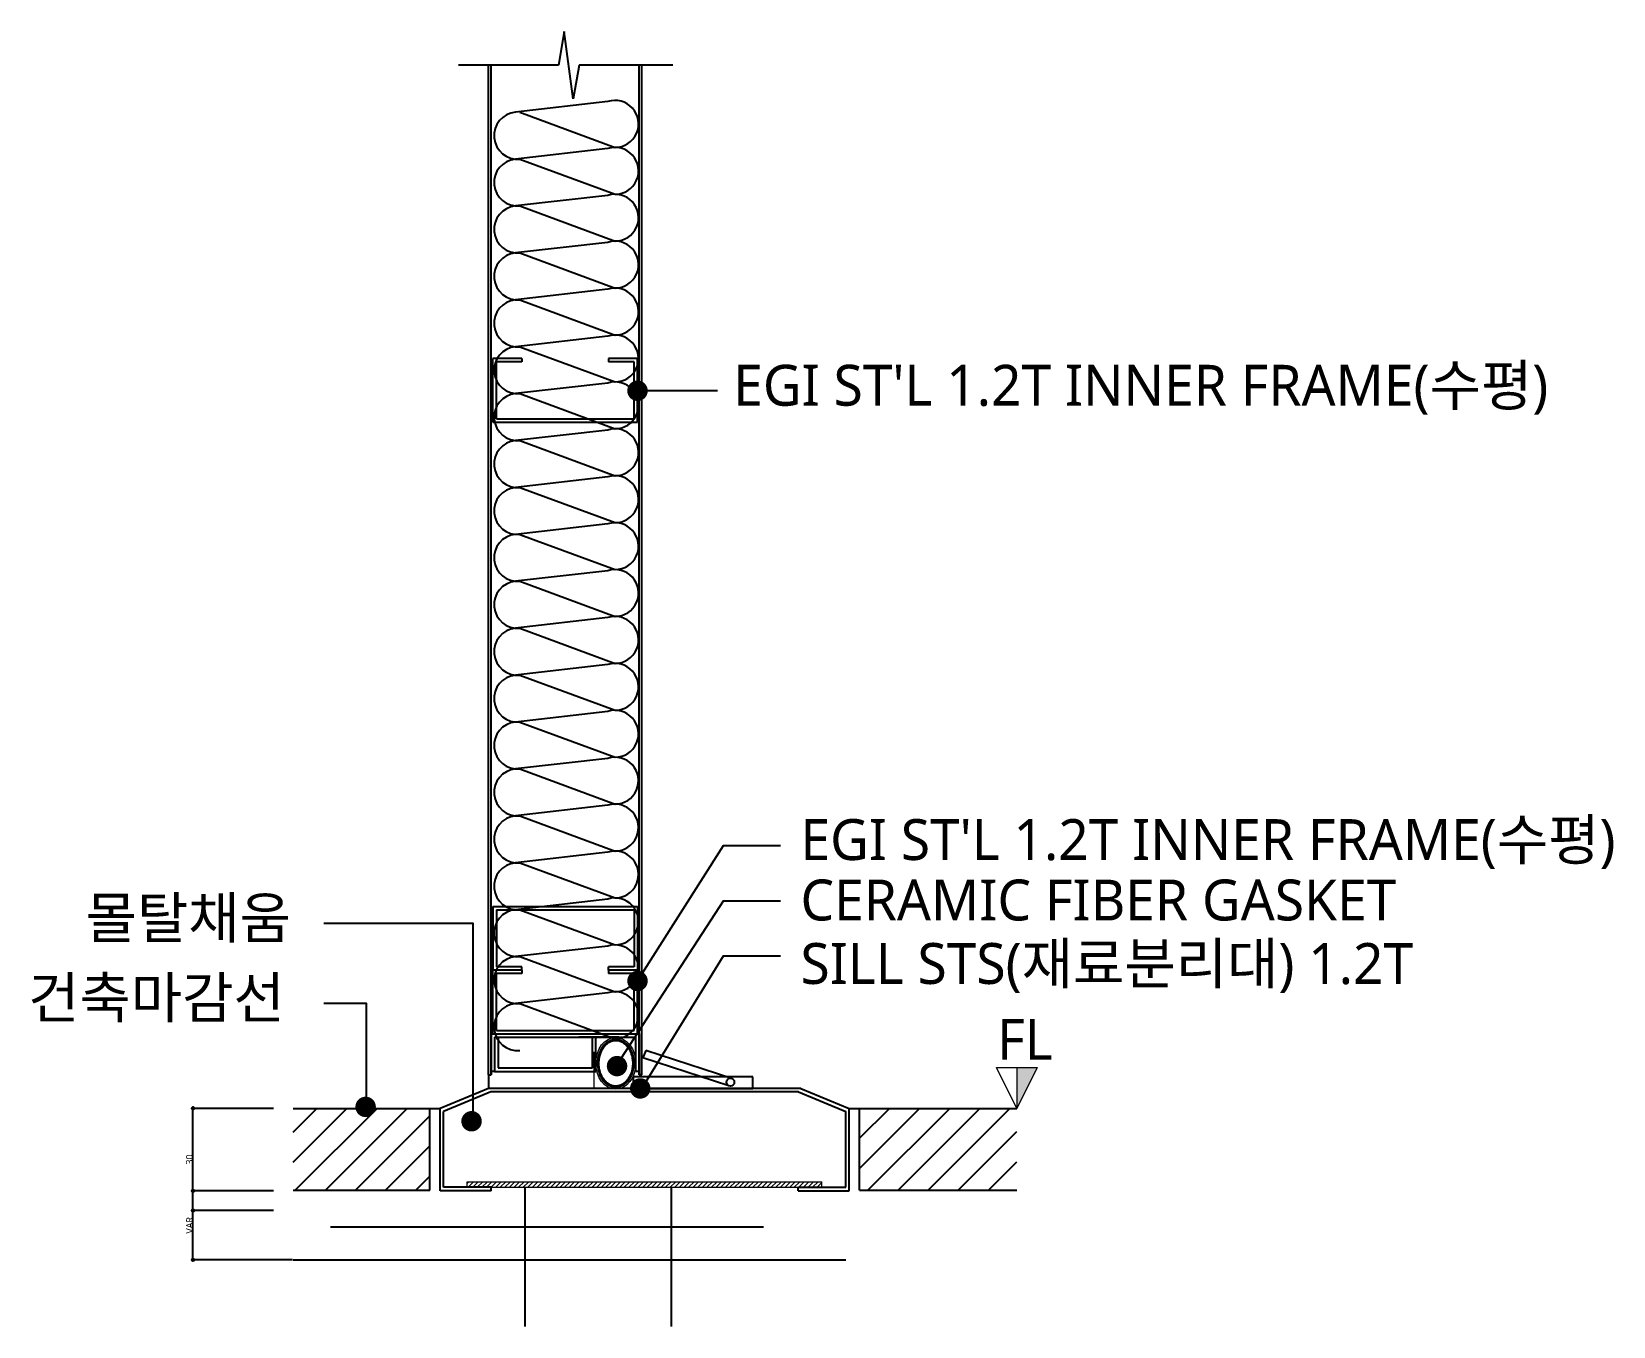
# Model space of a CAD drawing. Extents: x 930 to 96951, y 420 to 531574.
# Drawn here: x 12038 to 14357, y 5367 to 7265 of the extents above; entities that cross this region are included whole.
import ezdxf

# ---------------------------------------------------------------- set-up
doc = ezdxf.new("R2010")
doc.units = 0
doc.header["$LTSCALE"] = 200
doc.header["$MEASUREMENT"] = 0
doc.header["$PDMODE"] = 3
doc.header["$PDSIZE"] = -1
doc.linetypes.add('HID', pattern=[2.3, 1.5, -0.8])
doc.layers.get('0').update_dxf_attribs({"linetype": 'CONTINUOUS'})
doc.layers.get('Defpoints').update_dxf_attribs({"color": 137, "linetype": 'CONTINUOUS'})
for name, color, linetype in [('col', 2, 'CONTINUOUS'), ('DIM', 7, 'CONTINUOUS'), ('DOOR', 6, 'CONTINUOUS'), ('F', 4, 'CONTINUOUS'), ('FIN(마감)', 6, 'CONTINUOUS'), ('FRAME', 7, 'CONTINUOUS'), ('INSULATION(단열)', 8, 'CONTINUOUS'), ('SHAPE', 2, 'CONTINUOUS'), ('SYM-LEAD', 6, 'CONTINUOUS'), ('TEXT', 3, 'CONTINUOUS')]:
    doc.layers.add(name, color=color, linetype=linetype)
doc.styles.get("Standard").update_dxf_attribs({"font": 'malgun.ttf'})
doc.styles.add('스타일1', font='malgun.ttf')
doc.dimstyles.new('동광용0.2', dxfattribs={"dimscale": 0.2, "dimtxt": 50, "dimasz": 50, "dimexe": 1.25, "dimexo": 3, "dimgap": 0, "dimtad": 1, "dimtxsty": 'Standard', "dimblk": 'DOTSMALL', "dimcen": 2.5, "dimdle": 3, "dimclrd": 256, "dimclre": 256, "dimclrt": 3, "dimadec": 0, "dimazin": 0, "dimtfac": 1, "dimtix": 1, "dimtmove": 0, "dimatfit": 3, "dimldrblk": 'DOTSMALL', "dimfxl": 1, "dimarcsym": 0})

# ---------------------------------------------------------------- blocks, each defined once
blk = doc.blocks.new('_DotSmall')
at = {"layer": 'DIM'}
h = blk.add_hatch(color=256, dxfattribs=at)
edge = h.paths.add_edge_path()
edge.add_arc((0, 0), 0.2, 0, 360)
at = {"layer": 'DIM', "linetype": 'ByBlock'}
blk.add_circle((0, 0), 0.2, dxfattribs=at)
blk = doc.blocks.new('*D29')
at = {"layer": 'Defpoints', "color": 0, "transparency": 16777216}
for p in [(12274.4, 5686.3), (12393.3, 5686.3), (12393.3, 5536.3)]:
    blk.add_point(p, dxfattribs=at)
at = {"layer": 'DIM', "lineweight": -2, "transparency": 16777216}
for p, q in [((12392.7, 5686.3), (12274.1, 5686.3)), ((12274.4, 5535.7), (12274.4, 5686.9)), ((12392.7, 5536.3), (12274.1, 5536.3))]:
    blk.add_line(p, q, dxfattribs=at)
at = {"layer": 'DIM', "lineweight": -2, "transparency": 16777216, "xscale": 10, "yscale": 10, "zscale": 10}
for p, rotation in [((12274.4, 5686.3), 90), ((12274.4, 5536.3), 270)]:
    blk.add_blockref('_DotSmall', p, dxfattribs=dict(at, rotation=rotation))
at = {"layer": 'DIM', "color": 3, "transparency": 16777216, "insert": (12269.3, 5611.3), "char_height": 10, "attachment_point": 5, "rotation": 90}
blk.add_mtext('30', dxfattribs=at)
blk = doc.blocks.new('*D30')
at = {"layer": 'Defpoints', "color": 0, "transparency": 16777216}
for p in [(12274.4, 5565.5), (12393.3, 5565.5), (12421.1, 5464)]:
    blk.add_point(p, dxfattribs=at)
at = {"layer": 'DIM', "lineweight": -2, "transparency": 16777216}
for p, q in [((12392.7, 5565.5), (12274.1, 5565.5)), ((12274.4, 5463.4), (12274.4, 5566.1)), ((12420.5, 5464), (12274.1, 5464))]:
    blk.add_line(p, q, dxfattribs=at)
at = {"layer": 'DIM', "lineweight": -2, "transparency": 16777216, "xscale": 10, "yscale": 10, "zscale": 10}
for p, rotation in [((12274.4, 5565.5), 90), ((12274.4, 5464), 270)]:
    blk.add_blockref('_DotSmall', p, dxfattribs=dict(at, rotation=rotation))
at = {"layer": 'DIM', "color": 3, "transparency": 16777216, "insert": (12269.4, 5514.7), "char_height": 10, "attachment_point": 5, "rotation": 90}
blk.add_mtext('VAR', dxfattribs=at)

msp = doc.modelspace()

# ---------------------------------------------------------------- hatches: boundary and pattern name
at = {"lineweight": 5}
h = msp.add_hatch(color=251, dxfattribs=at)
h.dxf.hatch_style = 1
edge = h.paths.add_edge_path()
edge.add_ellipse((12894.392, 5752.4), major_axis=(0, 38.092), ratio=0.77005746, start_angle=0, end_angle=360)
edge = h.paths.add_edge_path(flags=16)
edge.add_spline(control_points=[(12894.392, 5787.993), (12893.025, 5787.993), (12891.659, 5787.853), (12888.35, 5787.172), (12886.422, 5786.48), (12882.706, 5784.53), (12880.918, 5783.272), (12877.581, 5780.237), (12876.032, 5778.461), (12873.267, 5774.473), (12872.05, 5772.262), (12870.026, 5767.52), (12869.217, 5764.99), (12868.059, 5759.747), (12867.708, 5757.034), (12867.487, 5751.573), (12867.616, 5748.825), (12868.345, 5743.444), (12868.945, 5740.811), (12870.58, 5735.803), (12871.615, 5733.428), (12874.055, 5729.061), (12875.46, 5727.071), (12878.556, 5723.573), (12880.245, 5722.066), (12883.809, 5719.601), (12885.684, 5718.643), (12889.525, 5717.303), (12891.491, 5716.921), (12895.434, 5716.738), (12897.412, 5716.937), (12901.302, 5717.915), (12903.215, 5718.694), (12906.887, 5720.812), (12908.645, 5722.151), (12911.909, 5725.339), (12913.413, 5727.187), (12916.078, 5731.302), (12917.237, 5733.568), (12919.139, 5738.402), (12919.881, 5740.969), (12920.902, 5746.264), (12921.182, 5748.991), (12921.26, 5754.459), (12921.059, 5757.2), (12920.19, 5762.543), (12919.522, 5765.146), (12917.758, 5770.075), (12916.663, 5772.399), (12914.114, 5776.649), (12912.661, 5778.572), (12909.483, 5781.924), (12907.759, 5783.352), (12904.141, 5785.652), (12902.247, 5786.526), (12898.381, 5787.693), (12896.408, 5787.988), (12894.421, 5787.993), (12894.407, 5787.993), (12894.392, 5787.993)], knot_values=[0, 0, 0, 0, 0.15718994, 0.15718994, 0.38401694, 0.38401694, 0.61084394, 0.61084394, 0.83767093, 0.83767093, 1.06449793, 1.06449793, 1.29132493, 1.29132493, 1.51815192, 1.51815192, 1.74497892, 1.74497892, 1.97180592, 1.97180592, 2.19863292, 2.19863292, 2.42545991, 2.42545991, 2.65228691, 2.65228691, 2.87911391, 2.87911391, 3.1059409, 3.1059409, 3.3327679, 3.3327679, 3.5595949, 3.5595949, 3.78642189, 3.78642189, 4.01324889, 4.01324889, 4.24007589, 4.24007589, 4.46690289, 4.46690289, 4.69372988, 4.69372988, 4.92055688, 4.92055688, 5.14738388, 5.14738388, 5.37421087, 5.37421087, 5.60103787, 5.60103787, 5.82786487, 5.82786487, 6.05469186, 6.05469186, 6.28151886, 6.28151886, 6.28318531, 6.28318531, 6.28318531, 6.28318531], degree=3, periodic=0)
h = msp.add_hatch(dxfattribs=at)
h.set_pattern_fill('AR-PARQ1', color=251, scale=0.025)
h.set_pattern_definition([(90, (-85174.081, 86591.5324), (-7.62, 7.62), [7.62, -7.62]), (90, (-85172.811, 86591.5324), (-7.62, 7.62), [7.62, -7.62]), (90, (-85171.541, 86591.5324), (-7.62, 7.62), [7.62, -7.62]), (90, (-85170.271, 86591.5324), (-7.62, 7.62), [7.62, -7.62]), (90, (-85169.001, 86591.5324), (-7.62, 7.62), [7.62, -7.62]), (90, (-85167.731, 86591.5324), (-7.62, 7.62), [7.62, -7.62]), (90, (-85166.461, 86591.5324), (-7.62, 7.62), [7.62, -7.62]), (0, (-85174.081, 86599.1524), (7.62, -7.62), [7.62, -7.62]), (0, (-85174.081, 86600.4224), (7.62, -7.62), [7.62, -7.62]), (0, (-85174.081, 86601.6924), (7.62, -7.62), [7.62, -7.62]), (0, (-85174.081, 86602.9624), (7.62, -7.62), [7.62, -7.62]), (0, (-85174.081, 86604.2324), (7.62, -7.62), [7.62, -7.62]), (0, (-85174.081, 86605.5024), (7.62, -7.62), [7.62, -7.62]), (0, (-85174.081, 86606.7724), (7.62, -7.62), [7.62, -7.62])])
edge = h.paths.add_edge_path()
edge.add_spline(control_points=[(12894.392, 5787.993), (12893.025, 5787.993), (12891.659, 5787.853), (12888.35, 5787.172), (12886.422, 5786.48), (12882.706, 5784.53), (12880.918, 5783.272), (12877.581, 5780.237), (12876.032, 5778.461), (12873.267, 5774.473), (12872.05, 5772.262), (12870.026, 5767.52), (12869.217, 5764.99), (12868.059, 5759.747), (12867.708, 5757.034), (12867.487, 5751.573), (12867.616, 5748.825), (12868.345, 5743.444), (12868.945, 5740.811), (12870.58, 5735.803), (12871.615, 5733.428), (12874.055, 5729.061), (12875.46, 5727.071), (12878.556, 5723.573), (12880.245, 5722.066), (12883.809, 5719.601), (12885.684, 5718.643), (12889.525, 5717.303), (12891.491, 5716.921), (12895.434, 5716.738), (12897.412, 5716.937), (12901.302, 5717.915), (12903.215, 5718.694), (12906.887, 5720.812), (12908.645, 5722.151), (12911.909, 5725.339), (12913.413, 5727.187), (12916.078, 5731.302), (12917.237, 5733.568), (12919.139, 5738.402), (12919.881, 5740.969), (12920.902, 5746.264), (12921.182, 5748.991), (12921.26, 5754.459), (12921.059, 5757.2), (12920.19, 5762.543), (12919.522, 5765.146), (12917.758, 5770.075), (12916.663, 5772.399), (12914.114, 5776.649), (12912.661, 5778.572), (12909.483, 5781.924), (12907.759, 5783.352), (12904.141, 5785.652), (12902.247, 5786.526), (12898.381, 5787.693), (12896.408, 5787.988), (12894.421, 5787.993), (12894.407, 5787.993), (12894.392, 5787.993)], knot_values=[0, 0, 0, 0, 0.15718994, 0.15718994, 0.38401694, 0.38401694, 0.61084394, 0.61084394, 0.83767093, 0.83767093, 1.06449793, 1.06449793, 1.29132493, 1.29132493, 1.51815192, 1.51815192, 1.74497892, 1.74497892, 1.97180592, 1.97180592, 2.19863292, 2.19863292, 2.42545991, 2.42545991, 2.65228691, 2.65228691, 2.87911391, 2.87911391, 3.1059409, 3.1059409, 3.3327679, 3.3327679, 3.5595949, 3.5595949, 3.78642189, 3.78642189, 4.01324889, 4.01324889, 4.24007589, 4.24007589, 4.46690289, 4.46690289, 4.69372988, 4.69372988, 4.92055688, 4.92055688, 5.14738388, 5.14738388, 5.37421087, 5.37421087, 5.60103787, 5.60103787, 5.82786487, 5.82786487, 6.05469186, 6.05469186, 6.28151886, 6.28151886, 6.28318531, 6.28318531, 6.28318531, 6.28318531], degree=3, periodic=0)
edge = h.paths.add_edge_path(flags=16)
edge.add_spline(control_points=[(12894.392, 5785.493), (12893.013, 5785.493), (12891.632, 5785.331), (12888.893, 5784.679), (12887.533, 5784.188), (12884.616, 5782.752), (12883.069, 5781.735), (12880.392, 5779.468), (12879.236, 5778.29), (12877.079, 5775.654), (12876.079, 5774.197), (12874.277, 5771.044), (12873.476, 5769.35), (12872.111, 5765.781), (12871.546, 5763.907), (12870.571, 5759.571), (12870.234, 5757.076), (12869.989, 5752.048), (12870.082, 5749.512), (12870.689, 5744.544), (12871.206, 5742.108), (12872.625, 5737.472), (12873.529, 5735.27), (12875.661, 5731.217), (12876.89, 5729.365), (12879.585, 5726.098), (12881.052, 5724.684), (12884.131, 5722.341), (12885.741, 5721.414), (12889.024, 5720.051), (12890.696, 5719.617), (12894.053, 5719.23), (12895.738, 5719.278), (12898.78, 5719.804), (12900.141, 5720.203), (12902.82, 5721.328), (12904.137, 5722.054), (12906.689, 5723.834), (12907.921, 5724.886), (12910.249, 5727.298), (12911.345, 5728.657), (12913.563, 5731.958), (12914.641, 5733.966), (12916.447, 5738.273), (12917.175, 5740.575), (12918.231, 5745.347), (12918.559, 5747.82), (12918.794, 5752.802), (12918.7, 5755.313), (12918.098, 5760.236), (12917.588, 5762.648), (12916.189, 5767.246), (12915.299, 5769.43), (12913.198, 5773.46), (12911.988, 5775.302), (12909.33, 5778.563), (12907.884, 5779.978), (12904.844, 5782.335), (12903.254, 5783.274), (12900.007, 5784.669), (12898.352, 5785.124), (12895.925, 5785.443), (12895.159, 5785.493), (12894.392, 5785.493)], knot_values=[0, 0, 0, 0, 0.18123242, 0.18123242, 0.36246485, 0.36246485, 0.57787713, 0.57787713, 0.75511426, 0.75511426, 0.93235139, 0.93235139, 1.10958851, 1.10958851, 1.28682564, 1.28682564, 1.5076222, 1.5076222, 1.72841877, 1.72841877, 1.94921534, 1.94921534, 2.1700119, 2.1700119, 2.39080847, 2.39080847, 2.61160504, 2.61160504, 2.8324016, 2.8324016, 3.05319817, 3.05319817, 3.27399474, 3.27399474, 3.45427413, 3.45427413, 3.63455352, 3.63455352, 3.81483291, 3.81483291, 3.9951123, 3.9951123, 4.21385102, 4.21385102, 4.43258973, 4.43258973, 4.65132844, 4.65132844, 4.87006715, 4.87006715, 5.08880586, 5.08880586, 5.30754457, 5.30754457, 5.52628328, 5.52628328, 5.74502199, 5.74502199, 5.9637607, 5.9637607, 6.18249941, 6.18249941, 6.28318531, 6.28318531, 6.28318531, 6.28318531], degree=3, periodic=0)
h = msp.add_hatch(color=256, dxfattribs=at)
h.dxf.hatch_style = 1
h.paths.add_polyline_path([(13482.546, 5686.291), (13512.546, 5746.291), (13482.546, 5746.291)])
h = msp.add_hatch()
h.set_pattern_fill('ANSI31', color=5, scale=250)
h.set_pattern_definition([(45, (-695082.497, -234808.083), (-22.0970869, 22.0970869), [])])
h.paths.add_polyline_path([(13251.705, 5686.291), (13251.705, 5566.291), (13482.546, 5566.291), (13482.546, 5686.291)])
h.paths.add_polyline_path([(12621.689, 5566.291), (12621.689, 5686.291), (12421.107, 5686.291), (12421.107, 5566.291)])
h = msp.add_hatch(dxfattribs=at)
h.set_pattern_fill('ANSI31', color=251, scale=1.5)
h.set_pattern_definition([(45, (-86217.261, 71323.871), (-3.36759605, 3.36759605), [])])
h.paths.add_polyline_path([(13196.705, 5570.493), (13196.705, 5578.493), (12676.689, 5578.493), (12676.689, 5570.493)])

# ---------------------------------------------------------------- linework, layer by layer
for p, q in [((12818.814, 7265.422), (12810.131, 7216.181)), ((12831.95, 7166.941), (12818.814, 7265.422)), ((12810.131, 7216.181), (12663.662, 7216.181)), ((12840.632, 7216.181), (12831.95, 7166.941)), ((12978.04, 7216.181), (12840.632, 7216.181)), ((12938.221, 5771.216), (12933.932, 5760.553)), ((13060.292, 5719.317), (12933.932, 5760.553)), ((13064.58, 5729.979), (12938.221, 5771.216)), ((12707.726, 5735.496), (12707.726, 5715.493)), ((13095.545, 5732.56), (12920.038, 5732.56)), ((12920.038, 5732.56), (12920.038, 5715.493)), ((13095.545, 5715.493), (13095.545, 5732.56)), ((12920.038, 5715.493), (13095.545, 5715.493))]:
    msp.add_line(p, q)
at = {"color": 252}
msp.add_line((12898.726, 5790.493), (12840.059, 5790.493), dxfattribs=at)
at = {"color": 207, "lineweight": 5}
msp.add_line((12862.726, 5715.493), (12862.726, 5769.319), dxfattribs=at)
at = {"lineweight": 5}
for p, q in [((13482.546, 5686.291), (13452.546, 5746.291)), ((13452.546, 5746.291), (13482.546, 5746.291)), ((13482.546, 5746.291), (13512.546, 5746.291)), ((13482.546, 5746.291), (13482.546, 5686.291)), ((13482.546, 5686.291), (13512.546, 5746.291))]:
    msp.add_line(p, q, dxfattribs=at)
at = {"color": 251, "lineweight": 5}
for p, q in [((12676.689, 5570.493), (12676.689, 5578.493)), ((12676.689, 5578.493), (13196.705, 5578.493)), ((12676.689, 5570.493), (13196.705, 5570.493)), ((13196.705, 5570.493), (13196.705, 5578.493))]:
    msp.add_line(p, q, dxfattribs=at)
msp.add_circle((13062.436, 5724.648), 5.746)
msp.add_ellipse((12894.392, 5752.4), major_axis=(0, 38.092), ratio=0.77005746, dxfattribs=at)
for points, knots in [([(12894.392, 5787.993), (12893.025, 5787.993), (12891.659, 5787.853), (12888.35, 5787.172), (12886.422, 5786.48), (12882.706, 5784.53), (12880.918, 5783.272), (12877.581, 5780.237), (12876.032, 5778.461), (12873.267, 5774.473), (12872.05, 5772.262), (12870.026, 5767.52), (12869.217, 5764.99), (12868.059, 5759.747), (12867.708, 5757.034), (12867.487, 5751.573), (12867.616, 5748.825), (12868.345, 5743.444), (12868.945, 5740.811), (12870.58, 5735.803), (12871.615, 5733.428), (12874.055, 5729.061), (12875.46, 5727.071), (12878.556, 5723.573), (12880.245, 5722.066), (12883.809, 5719.601), (12885.684, 5718.643), (12889.525, 5717.303), (12891.491, 5716.921), (12895.434, 5716.738), (12897.412, 5716.937), (12901.302, 5717.915), (12903.215, 5718.694), (12906.887, 5720.812), (12908.645, 5722.151), (12911.909, 5725.339), (12913.413, 5727.187), (12916.078, 5731.302), (12917.237, 5733.568), (12919.139, 5738.402), (12919.881, 5740.969), (12920.902, 5746.264), (12921.182, 5748.991), (12921.26, 5754.459), (12921.059, 5757.2), (12920.19, 5762.543), (12919.522, 5765.146), (12917.758, 5770.075), (12916.663, 5772.399), (12914.114, 5776.649), (12912.661, 5778.572), (12909.483, 5781.924), (12907.759, 5783.352), (12904.141, 5785.652), (12902.247, 5786.526), (12898.381, 5787.693), (12896.408, 5787.988), (12894.421, 5787.993), (12894.407, 5787.993), (12894.392, 5787.993)], [0, 0, 0, 0, 0.15718994, 0.15718994, 0.38401694, 0.38401694, 0.61084394, 0.61084394, 0.83767093, 0.83767093, 1.06449793, 1.06449793, 1.29132493, 1.29132493, 1.51815192, 1.51815192, 1.74497892, 1.74497892, 1.97180592, 1.97180592, 2.19863292, 2.19863292, 2.42545991, 2.42545991, 2.65228691, 2.65228691, 2.87911391, 2.87911391, 3.1059409, 3.1059409, 3.3327679, 3.3327679, 3.5595949, 3.5595949, 3.78642189, 3.78642189, 4.01324889, 4.01324889, 4.24007589, 4.24007589, 4.46690289, 4.46690289, 4.69372988, 4.69372988, 4.92055688, 4.92055688, 5.14738388, 5.14738388, 5.37421087, 5.37421087, 5.60103787, 5.60103787, 5.82786487, 5.82786487, 6.05469186, 6.05469186, 6.28151886, 6.28151886, 6.28318531, 6.28318531, 6.28318531, 6.28318531]), ([(12894.392, 5785.493), (12893.013, 5785.493), (12891.632, 5785.331), (12888.893, 5784.679), (12887.533, 5784.188), (12884.616, 5782.752), (12883.069, 5781.735), (12880.392, 5779.468), (12879.236, 5778.29), (12877.079, 5775.654), (12876.079, 5774.197), (12874.277, 5771.044), (12873.476, 5769.35), (12872.111, 5765.781), (12871.546, 5763.907), (12870.571, 5759.571), (12870.234, 5757.076), (12869.989, 5752.048), (12870.082, 5749.512), (12870.689, 5744.544), (12871.206, 5742.108), (12872.625, 5737.472), (12873.529, 5735.27), (12875.661, 5731.217), (12876.89, 5729.365), (12879.585, 5726.098), (12881.052, 5724.684), (12884.131, 5722.341), (12885.741, 5721.414), (12889.024, 5720.051), (12890.696, 5719.617), (12894.053, 5719.23), (12895.738, 5719.278), (12898.78, 5719.804), (12900.141, 5720.203), (12902.82, 5721.328), (12904.137, 5722.054), (12906.689, 5723.834), (12907.921, 5724.886), (12910.249, 5727.298), (12911.345, 5728.657), (12913.563, 5731.958), (12914.641, 5733.966), (12916.447, 5738.273), (12917.175, 5740.575), (12918.231, 5745.347), (12918.559, 5747.82), (12918.794, 5752.802), (12918.7, 5755.313), (12918.098, 5760.236), (12917.588, 5762.648), (12916.189, 5767.246), (12915.299, 5769.43), (12913.198, 5773.46), (12911.988, 5775.302), (12909.33, 5778.563), (12907.884, 5779.978), (12904.844, 5782.335), (12903.254, 5783.274), (12900.007, 5784.669), (12898.352, 5785.124), (12895.925, 5785.443), (12895.159, 5785.493), (12894.392, 5785.493)], [0, 0, 0, 0, 0.18123242, 0.18123242, 0.36246485, 0.36246485, 0.57787713, 0.57787713, 0.75511426, 0.75511426, 0.93235139, 0.93235139, 1.10958851, 1.10958851, 1.28682564, 1.28682564, 1.5076222, 1.5076222, 1.72841877, 1.72841877, 1.94921534, 1.94921534, 2.1700119, 2.1700119, 2.39080847, 2.39080847, 2.61160504, 2.61160504, 2.8324016, 2.8324016, 3.05319817, 3.05319817, 3.27399474, 3.27399474, 3.45427413, 3.45427413, 3.63455352, 3.63455352, 3.81483291, 3.81483291, 3.9951123, 3.9951123, 4.21385102, 4.21385102, 4.43258973, 4.43258973, 4.65132844, 4.65132844, 4.87006715, 4.87006715, 5.08880586, 5.08880586, 5.30754457, 5.30754457, 5.52628328, 5.52628328, 5.74502199, 5.74502199, 5.9637607, 5.9637607, 6.18249941, 6.18249941, 6.28318531, 6.28318531, 6.28318531, 6.28318531])]:
    msp.add_open_spline(points, degree=3, knots=knots, dxfattribs=at)
at = {"layer": 'col'}
msp.add_line((12421.107, 5463.958), (13231.922, 5463.958), dxfattribs=at)
at = {"layer": 'DOOR', "color": 6}
for p, q in [((12707.726, 5735.496), (12707.726, 7216.181)), ((12711.726, 5735.496), (12711.726, 7216.181)), ((12928.726, 5735.496), (12928.726, 7216.181)), ((12932.726, 5735.496), (12932.726, 7216.181)), ((12711.726, 5769.319), (12711.726, 5735.496)), ((12928.726, 5773.319), (12928.726, 5735.496)), ((12707.726, 5735.496), (12711.726, 5735.496)), ((12932.726, 5735.496), (12928.726, 5735.496))]:
    msp.add_line(p, q, dxfattribs=at)
at = {"layer": 'F'}
msp.add_line((12476.145, 5512.657), (13110.89, 5512.657), dxfattribs=at)
at = {"layer": 'FIN(마감)'}
for p, q in [((12421.107, 5686.291), (12636.689, 5686.291)), ((12621.689, 5566.291), (12621.689, 5686.291)), ((13236.705, 5686.291), (13482.546, 5686.291)), ((13251.705, 5566.291), (13251.705, 5686.291)), ((12421.107, 5566.291), (12621.689, 5566.291)), ((13251.705, 5566.291), (13482.546, 5566.291))]:
    msp.add_line(p, q, dxfattribs=at)
at = {"layer": 'FRAME'}
for p, q in [((12714.225, 6692.446), (12714.225, 6785.946)), ((12756.725, 6785.946), (12714.225, 6785.946)), ((12719.225, 6697.446), (12719.225, 6780.946)), ((12756.725, 6780.946), (12719.225, 6780.946)), ((12756.725, 6785.946), (12756.725, 6780.946)), ((12926.225, 6785.946), (12883.725, 6785.946)), ((12883.725, 6785.946), (12883.725, 6780.946)), ((12921.225, 6780.946), (12883.725, 6780.946)), ((12921.225, 6697.446), (12921.225, 6780.946)), ((12926.225, 6692.446), (12926.225, 6785.946)), ((12714.225, 6692.446), (12926.225, 6692.446)), ((12719.225, 6697.446), (12921.225, 6697.446)), ((12714.225, 5982.492), (12714.225, 5888.992)), ((12714.225, 5982.492), (12926.225, 5982.492)), ((12719.225, 5977.492), (12719.225, 5893.992)), ((12719.225, 5977.492), (12921.225, 5977.492)), ((12921.225, 5977.492), (12921.225, 5893.992)), ((12926.225, 5982.492), (12926.225, 5888.992)), ((12756.725, 5893.992), (12719.225, 5893.992)), ((12756.725, 5888.992), (12756.725, 5893.992)), ((12921.225, 5893.992), (12883.725, 5893.992)), ((12883.725, 5888.992), (12883.725, 5893.992)), ((12756.725, 5888.992), (12714.225, 5888.992)), ((12714.225, 5795.493), (12714.225, 5888.992)), ((12756.725, 5888.992), (12714.225, 5888.992)), ((12719.225, 5800.493), (12719.225, 5883.992)), ((12756.725, 5883.992), (12719.225, 5883.992)), ((12756.725, 5888.992), (12756.725, 5883.992)), ((12926.225, 5888.992), (12883.725, 5888.992)), ((12883.725, 5888.992), (12883.725, 5883.992)), ((12926.225, 5888.992), (12883.725, 5888.992)), ((12921.225, 5883.992), (12883.725, 5883.992)), ((12921.225, 5800.493), (12921.225, 5883.992)), ((12926.225, 5795.493), (12926.225, 5888.992)), ((12719.225, 5800.493), (12921.225, 5800.493)), ((12711.726, 5795.493), (12711.726, 5740.491)), ((12711.726, 5795.493), (12928.726, 5795.493)), ((12714.225, 5795.493), (12926.225, 5795.493)), ((12716.726, 5790.493), (12716.726, 5740.491)), ((12716.726, 5790.493), (12923.726, 5790.493)), ((12721.726, 5790.493), (12721.726, 5745.491)), ((12860.059, 5745.491), (12860.059, 5790.493)), ((12865.059, 5740.491), (12865.059, 5790.493)), ((12923.726, 5740.491), (12923.726, 5790.493)), ((12928.726, 5795.493), (12928.726, 5740.491)), ((12716.726, 5740.491), (12711.726, 5740.491)), ((12716.726, 5740.491), (12865.059, 5740.491)), ((12721.726, 5745.491), (12860.059, 5745.491)), ((12928.726, 5740.491), (12923.726, 5740.491)), ((12707.726, 5715.493), (12636.689, 5686.291)), ((12711.343, 5710.493), (12641.689, 5681.86)), ((13165.669, 5715.493), (12707.726, 5715.493)), ((13162.051, 5710.493), (12711.343, 5710.493)), ((13162.051, 5710.493), (13231.705, 5681.86)), ((13165.669, 5715.493), (13236.705, 5686.291)), ((12636.689, 5565.493), (12636.689, 5686.291)), ((13236.705, 5565.493), (13236.705, 5686.291)), ((12641.689, 5570.493), (12641.689, 5681.86)), ((13231.705, 5570.493), (13231.705, 5681.86)), ((12711.689, 5570.493), (12641.689, 5570.493)), ((12711.689, 5565.493), (12711.689, 5570.493)), ((13161.705, 5570.493), (13231.705, 5570.493)), ((13161.705, 5565.493), (13161.705, 5570.493)), ((12711.689, 5565.493), (12636.689, 5565.493)), ((13161.705, 5565.493), (13236.705, 5565.493))]:
    msp.add_line(p, q, dxfattribs=at)
at = {"layer": 'INSULATION(단열)'}
msp.add_lwpolyline([(12753.576, 7147.325), (12893.324, 7095.714, 1.1728), (12882.59, 7162.8), (12747.119, 7147.317, 0.9956), (12753.574, 7078.519), (12753.574, 7078.519), (12893.322, 7026.907, 1.1728), (12882.588, 7093.994), (12747.117, 7078.511, 0.9956), (12753.572, 7009.713), (12753.572, 7009.713), (12893.32, 6958.101, 1.1728), (12882.586, 7025.188), (12747.115, 7009.705, 0.9956), (12753.57, 6940.907), (12753.57, 6940.907), (12893.318, 6889.295, 1.1728), (12882.584, 6956.382), (12747.113, 6940.899, 0.9956), (12753.568, 6872.1), (12753.568, 6872.1), (12893.315, 6820.489, 1.1728), (12882.582, 6887.576), (12747.111, 6872.093, 0.9956), (12753.566, 6803.294), (12753.566, 6803.294), (12893.313, 6751.683, 1.1728), (12882.58, 6818.77), (12747.109, 6803.287, 0.9956), (12753.564, 6734.488), (12753.564, 6734.488), (12893.311, 6682.877, 1.1728), (12882.578, 6749.964), (12747.107, 6734.481, 0.9956), (12753.562, 6665.682), (12753.562, 6665.682), (12893.309, 6614.071, 1.1728), (12882.576, 6681.158), (12747.105, 6665.675, 0.9956), (12753.56, 6596.876), (12753.56, 6596.876), (12893.307, 6545.265, 1.1728), (12882.574, 6612.352), (12747.103, 6596.869, 0.9956), (12753.557, 6528.07), (12753.557, 6528.07), (12893.305, 6476.459, 1.1728), (12882.572, 6543.546), (12747.1, 6528.063, 0.9956), (12753.555, 6459.264), (12753.555, 6459.264), (12893.303, 6407.653, 1.1728), (12882.569, 6474.74), (12747.098, 6459.257, 0.9956), (12753.553, 6390.458), (12753.553, 6390.458), (12893.301, 6338.847, 1.1728), (12882.567, 6405.934), (12747.096, 6390.451, 0.9956), (12753.551, 6321.652), (12753.551, 6321.652), (12893.299, 6270.041, 1.1728), (12882.565, 6337.128), (12747.094, 6321.645, 0.9956), (12753.549, 6252.846), (12753.549, 6252.846), (12893.297, 6201.235, 1.1728), (12882.563, 6268.322), (12747.092, 6252.839, 0.9956), (12753.547, 6184.04), (12753.547, 6184.04), (12893.295, 6132.429, 1.1728), (12882.561, 6199.516), (12747.09, 6184.033, 0.9956), (12753.545, 6115.234), (12753.545, 6115.234), (12893.293, 6063.623, 1.1728), (12882.559, 6130.71), (12747.088, 6115.227, 0.9956), (12753.543, 6046.428), (12753.543, 6046.428), (12893.291, 5994.817, 1.1728), (12882.557, 6061.904), (12747.086, 6046.421, 0.9956), (12753.541, 5977.622), (12753.541, 5977.622), (12893.289, 5926.011, 1.1728), (12882.555, 5993.098), (12747.084, 5977.615, 0.9956), (12753.539, 5908.816), (12753.539, 5908.816), (12893.287, 5857.205, 1.1728), (12882.553, 5924.292), (12747.082, 5908.809, 0.9956), (12753.537, 5840.01), (12753.537, 5840.01), (12893.284, 5788.399, 1.1728), (12882.551, 5855.486), (12747.08, 5840.003, 0.9956), (12753.535, 5771.204)], format="xyb", dxfattribs=at)
at = {"layer": 'SHAPE', "linetype": 'HID'}
for p, q in [((12761.689, 5366.526), (12761.689, 5570.493)), ((12976.145, 5366.526), (12976.145, 5570.493))]:
    msp.add_line(p, q, dxfattribs=at)
at = {"layer": 'SYM-LEAD'}
msp.add_line((12926.225, 6739.196), (13043.528, 6739.196), dxfattribs=at)
at = {"layer": 'SYM-LEAD', "const_width": 15}
for points in [[(12918.725, 6738.695, 1), (12933.725, 6738.695, 1)], [(12918.725, 5873.099, 1), (12933.725, 5873.099, 1)], [(12888.697, 5748.257, 1), (12903.697, 5748.257, 1)], [(12922.726, 5715.493, 1), (12937.726, 5715.493, 1)], [(12520.064, 5688.405, 1), (12535.064, 5688.405, 1)], [(12675.399, 5667.347, 1), (12690.399, 5667.347, 1)]]:
    msp.add_lwpolyline(points, format="xyb", close=True, dxfattribs=at)
at = {"layer": 'SYM-LEAD'}
for points in [[(12926.225, 5873.099), (13052.399, 6071.702), (13135.709, 6071.702)], [(12896.197, 5750.757), (13052.399, 5990.788), (13135.709, 5990.788)], [(12685.399, 5667.347), (12685.399, 5957.407), (12466.07, 5957.407)], [(12932.726, 5715.493), (13052.399, 5909.874), (13135.709, 5909.874)], [(12528.898, 5686.291), (12528.898, 5840.296), (12466.07, 5840.296)]]:
    msp.add_lwpolyline(points, dxfattribs=at)

# ---------------------------------------------------------------- texts
at = {"layer": 'TEXT', "color": 3, "style": '스타일1'}
for s, p in [("EGI ST'L 1.2T INNER FRAME(수평) ", (13066.548, 6716.766)), ("EGI ST'L 1.2T INNER FRAME(수평) ", (13165.157, 6050.467)), ('CERAMIC FIBER GASKET ', (13165.157, 5961.861)), ('몰탈채움', (12116.749, 5935.692)), ('SILL STS(재료분리대) 1.2T ', (13165.157, 5868.719)), ('건축마감선', (12032.592, 5818.582))]:
    msp.add_text(s, height=60, dxfattribs=at).set_placement(p)
at = {"layer": 'TEXT', "style": '스타일1'}
msp.add_text('FL', height=60, dxfattribs=at).set_placement((13453.511, 5757.448))

# ---------------------------------------------------------------- dimensions: what is measured, and where the dimension line sits
at = {"layer": 'DIM'}
for base, p1, p2, text, picture, middle in [((12274.365, 5686.291), (12393.328, 5536.291), (12393.328, 5686.291), '30', '*D29', (12269.256, 5611.291)), ((12274.365, 5565.493), (12421.107, 5463.958), (12393.328, 5565.493), 'VAR', '*D30', (12269.365, 5514.726))]:
    dim = msp.add_linear_dim(base=base, p1=p1, p2=p2, angle=90, text=text, dimstyle='동광용0.2', dxfattribs=at)
    dim.commit()
    dim.dimension.update_dxf_attribs({"geometry": picture, "text_midpoint": middle})

doc.saveas('drawing.dxf')
